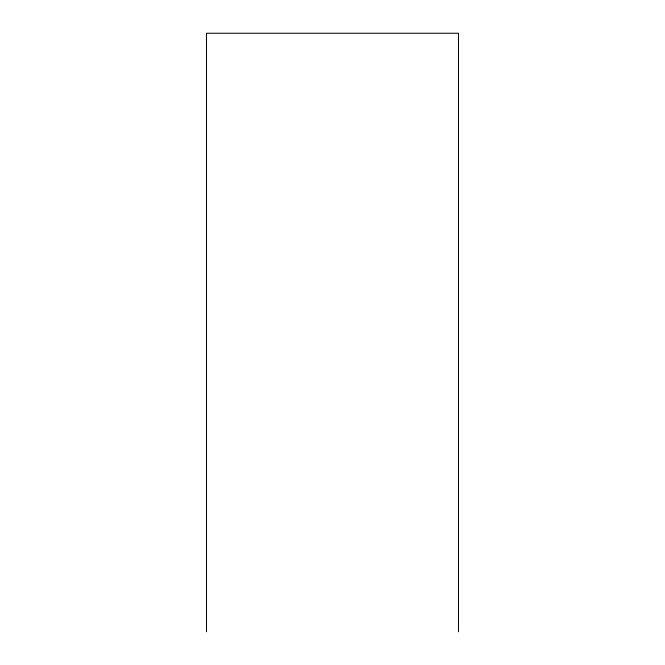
<?xml version="1.0" encoding="UTF-8"?>
<svg xmlns="http://www.w3.org/2000/svg" width="665" height="665" viewBox="0 0 665 665"><rect width="100%" height="100%" fill="white"/><g stroke="black" fill="none" stroke-linecap="round" stroke-linejoin="round"><path stroke-width="1" d="M458.493 631.75L458.493 33.25L206.507 33.25L206.507 631.75"/></g></svg>
